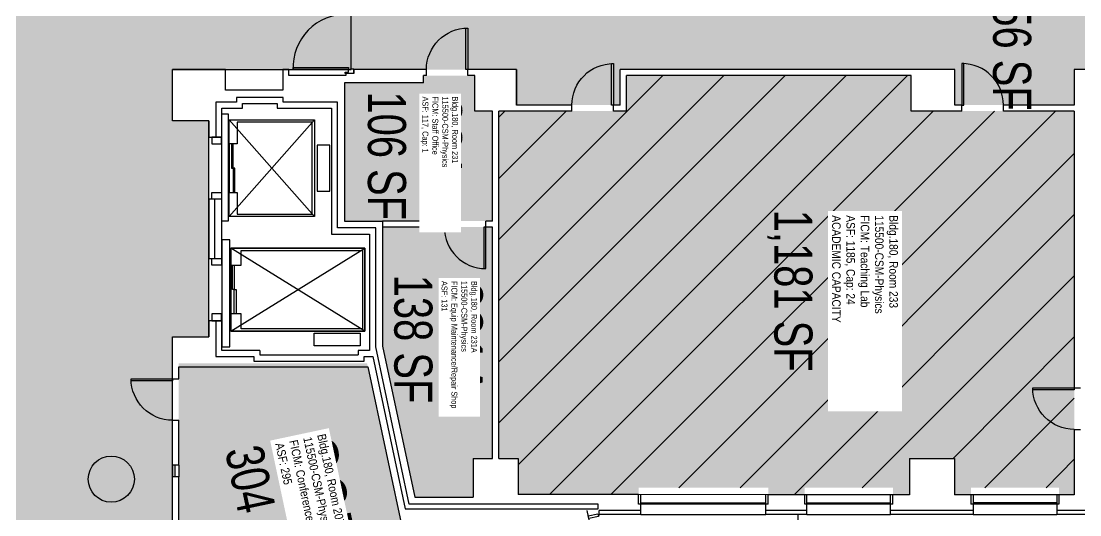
# Model space of a CAD drawing. Header units: inches. Extents: x 69211883 to 69217631, y 27675792 to 27679139.
# Drawn here: x 69215174 to 69216091, y 27677829 to 27678257 of the extents above; entities that cross this region are included whole.
import ezdxf
from ezdxf.enums import TextEntityAlignment as Align

# ---------------------------------------------------------------- set-up
doc = ezdxf.new("R2010")
doc.units = ezdxf.units.IN
doc.header["$LTSCALE"] = 0.25
doc.header["$MEASUREMENT"] = 0
doc.layers.get('0').update_dxf_attribs({"linetype": 'CONTINUOUS'})
for name, color, linetype in [('A-DOOR', 2, 'CONTINUOUS'), ('A-FLOR', 3, 'CONTINUOUS'), ('A-GLAZ', 1, 'CONTINUOUS'), ('A-IDEN-RNUM', 7, 'CONTINUOUS'), ('A-IDEN-SNUM', 4, 'CONTINUOUS'), ('A-IDEN-VNUM', 4, 'CONTINUOUS'), ('A-WALL', 5, 'CONTINUOUS'), ('AREA-TEXT', 3, 'CONTINUOUS'), ('Rooms-Capacity', 4, 'CONTINUOUS'), ('Rooms-Category-Color', 7, 'CONTINUOUS'), ('Rooms-College-Color', 7, 'CONTINUOUS'), ('Rooms-Department-Color', 7, 'CONTINUOUS'), ('Rooms-Division-Color', 7, 'CONTINUOUS'), ('Rooms-Information', 7, 'CONTINUOUS')]:
    doc.layers.add(name, color=color, linetype=linetype)
doc.styles.add('CP_AREA', font='arial.ttf', dxfattribs={"height": 15})
doc.styles.add('CP_ROOMSNUMBER', font='arial.ttf', dxfattribs={"height": 1})
doc.styles.add('CP_ROOMVNUMBER', font='arial.ttf', dxfattribs={"width": 0.85, "height": 0.075})

# ---------------------------------------------------------------- blocks, each defined once
blk = doc.blocks.new('Z08D36')
at = {"linetype": 'Continuous', "lineweight": -3}
blk.add_lwpolyline([(-18, 0), (-16.25, 0), (-16.25, 36), (-18, 36)], close=True, dxfattribs=at)
blk.add_arc((-18, 0), 36, 0, 90)

msp = doc.modelspace()

# ---------------------------------------------------------------- hatches: boundary and pattern name
at = {"layer": 'Rooms-Capacity'}
h = msp.add_hatch(dxfattribs=at)
h.set_pattern_fill('ANSI31', color=256, scale=300, style=0)
h.set_pattern_definition([(45, (0, 0), (-26.516504294, 26.516504294), [])])
h.paths.add_polyline_path([(69215853, 27677846.38), (69215821.37, 27677846.38), (69215821.37, 27677852.38), (69215709.18, 27677852.38), (69215709.18, 27677846.39), (69215604.68, 27677846.39), (69215604.68, 27677877.88), (69215587.81, 27677877.88), (69215587.82, 27678179.01), (69215698.44, 27678179.01), (69215698.44, 27678209.76), (69215945.19, 27678209.76), (69215945.19, 27678179.01), (69216086.56, 27678179.01), (69216086.56, 27677846.38), (69216073.37, 27677846.38), (69216073.37, 27677852.39), (69215997, 27677852.38), (69215997, 27677846.38), (69215982.68, 27677846.38), (69215982.68, 27677877.88), (69215943.68, 27677877.88), (69215943.69, 27677846.38), (69215929.37, 27677846.38), (69215929.37, 27677852.38), (69215853, 27677852.38), (69215853, 27677846.38)])
at = {"layer": 'Rooms-Category-Color', "true_color": 0xadadad}
for points in [[(69214987.85, 27678779.43), (69215347.22, 27678791.98), (69215381.87, 27678696.92), (69215315.18, 27678696.88), (69215315.18, 27678311.01), (69215460.06, 27678311.01), (69215460.06, 27678215.01), (69215305.22, 27678215.01), (69215305.22, 27678170.51), (69215336.69, 27678170.51), (69215336.69, 27677983.26), (69215305.22, 27677983.26), (69215305.22, 27677297.85), (69214945.8, 27677285.32), (69214909.74, 27677384.39), (69215095.56, 27677452.02), (69214860.08, 27678099.01), (69214987.85, 27678145.51)], [(69217598.56, 27678311.01), (69217407.56, 27678311.01), (69217407.56, 27678341.76), (69217288.81, 27678341.76), (69217288.81, 27678311.01), (69216194.18, 27678311.01), (69216194.18, 27678341.76), (69216091.81, 27678341.76), (69216091.81, 27678311.01), (69215567.18, 27678311.01), (69215567.18, 27678341.76), (69215477.18, 27678341.76), (69215477.18, 27678311.01), (69215460.06, 27678311.01), (69215460.06, 27678215.01), (69215603.19, 27678215.01), (69215603.19, 27678184.26), (69215693.18, 27678184.26), (69215693.18, 27678215.01), (69215983.18, 27678215.01), (69215983.18, 27678184.26), (69216086.56, 27678184.26), (69216086.56, 27678215.01), (69216217.81, 27678215.01), (69216217.81, 27678184.26), (69216323.18, 27678184.26), (69216323.18, 27678215.01), (69216613.19, 27678215.01), (69216613.18, 27678184.26), (69216701.18, 27678184.26), (69216701.18, 27678215.01), (69216737.18, 27678215.01), (69216737.18, 27678184.26), (69216827.18, 27678184.26), (69216827.18, 27678215.01), (69217115.18, 27678215.01), (69217115.18, 27678184.26), (69217327.82, 27678184.26), (69217327.82, 27678215.01), (69217495.18, 27678215.01), (69217495.18, 27678184.26), (69217571.18, 27678184.26), (69217571.18, 27678215.01), (69217598.56, 27678215.01)]]:
    msp.add_hatch(color=253, dxfattribs=at).paths.add_polyline_path(points)
at = {"layer": 'Rooms-Category-Color', "true_color": 0xfa9ba3}
for points in [[(69215522.68, 27678209.72), (69215522.68, 27678203.39), (69215454.19, 27678203.42), (69215454.19, 27678083.64), (69215582.57, 27678083.64), (69215582.57, 27678179.01), (69215567.19, 27678179.01), (69215567.19, 27678209.76)], [(69215518.58, 27677749.28), (69215310.47, 27677705.04), (69215310.47, 27677891.29), (69215310.47, 27677927.29), (69215310.47, 27677960.26), (69215473.74, 27677960.26)]]:
    msp.add_hatch(color=241, dxfattribs=at).paths.add_polyline_path(points)
at = {"layer": 'Rooms-Category-Color', "true_color": 0xe3f498}
msp.add_hatch(color=61, dxfattribs=at).paths.add_polyline_path([(69215853, 27677846.38), (69215821.37, 27677846.38), (69215821.37, 27677852.38), (69215709.18, 27677852.38), (69215709.18, 27677846.39), (69215604.68, 27677846.39), (69215604.68, 27677877.88), (69215587.81, 27677877.88), (69215587.82, 27678179.01), (69215698.44, 27678179.01), (69215698.44, 27678209.76), (69215945.19, 27678209.76), (69215945.19, 27678179.01), (69216086.56, 27678179.01), (69216086.56, 27677846.38), (69216073.37, 27677846.38), (69216073.37, 27677852.39), (69215997, 27677852.38), (69215997, 27677846.38), (69215982.68, 27677846.38), (69215982.68, 27677877.88), (69215943.68, 27677877.88), (69215943.69, 27677846.38), (69215929.37, 27677846.38), (69215929.37, 27677852.38), (69215853, 27677852.38), (69215853, 27677846.38)])
at = {"layer": 'Rooms-Category-Color', "true_color": 0xe3c5e1}
msp.add_hatch(color=254, dxfattribs=at).paths.add_polyline_path([(69215487.19, 27678078.39), (69215487.19, 27677975.15), (69215515.01, 27677844.26), (69215565.68, 27677844.26), (69215565.68, 27677877.88), (69215582.56, 27677877.88), (69215582.57, 27678078.39)])
at = {"layer": 'Rooms-College-Color', "true_color": 0xadadad}
for points in [[(69214987.85, 27678779.43), (69215347.22, 27678791.98), (69215381.87, 27678696.92), (69215315.18, 27678696.88), (69215315.18, 27678311.01), (69215460.06, 27678311.01), (69215460.06, 27678215.01), (69215305.22, 27678215.01), (69215305.22, 27678170.51), (69215336.69, 27678170.51), (69215336.69, 27677983.26), (69215305.22, 27677983.26), (69215305.22, 27677297.85), (69214945.8, 27677285.32), (69214909.74, 27677384.39), (69215095.56, 27677452.02), (69214860.08, 27678099.01), (69214987.85, 27678145.51)], [(69217598.56, 27678311.01), (69217407.56, 27678311.01), (69217407.56, 27678341.76), (69217288.81, 27678341.76), (69217288.81, 27678311.01), (69216194.18, 27678311.01), (69216194.18, 27678341.76), (69216091.81, 27678341.76), (69216091.81, 27678311.01), (69215567.18, 27678311.01), (69215567.18, 27678341.76), (69215477.18, 27678341.76), (69215477.18, 27678311.01), (69215460.06, 27678311.01), (69215460.06, 27678215.01), (69215603.19, 27678215.01), (69215603.19, 27678184.26), (69215693.18, 27678184.26), (69215693.18, 27678215.01), (69215983.18, 27678215.01), (69215983.18, 27678184.26), (69216086.56, 27678184.26), (69216086.56, 27678215.01), (69216217.81, 27678215.01), (69216217.81, 27678184.26), (69216323.18, 27678184.26), (69216323.18, 27678215.01), (69216613.19, 27678215.01), (69216613.18, 27678184.26), (69216701.18, 27678184.26), (69216701.18, 27678215.01), (69216737.18, 27678215.01), (69216737.18, 27678184.26), (69216827.18, 27678184.26), (69216827.18, 27678215.01), (69217115.18, 27678215.01), (69217115.18, 27678184.26), (69217327.82, 27678184.26), (69217327.82, 27678215.01), (69217495.18, 27678215.01), (69217495.18, 27678184.26), (69217571.18, 27678184.26), (69217571.18, 27678215.01), (69217598.56, 27678215.01)]]:
    msp.add_hatch(color=253, dxfattribs=at).paths.add_polyline_path(points)
at = {"layer": 'Rooms-College-Color', "true_color": 0xffe090}
for points in [[(69215522.68, 27678209.72), (69215522.68, 27678203.39), (69215454.19, 27678203.42), (69215454.19, 27678083.64), (69215582.57, 27678083.64), (69215582.57, 27678179.01), (69215567.19, 27678179.01), (69215567.19, 27678209.76)], [(69215853, 27677846.38), (69215821.37, 27677846.38), (69215821.37, 27677852.38), (69215709.18, 27677852.38), (69215709.18, 27677846.39), (69215604.68, 27677846.39), (69215604.68, 27677877.88), (69215587.81, 27677877.88), (69215587.82, 27678179.01), (69215698.44, 27678179.01), (69215698.44, 27678209.76), (69215945.19, 27678209.76), (69215945.19, 27678179.01), (69216086.56, 27678179.01), (69216086.56, 27677846.38), (69216073.37, 27677846.38), (69216073.37, 27677852.39), (69215997, 27677852.38), (69215997, 27677846.38), (69215982.68, 27677846.38), (69215982.68, 27677877.88), (69215943.68, 27677877.88), (69215943.69, 27677846.38), (69215929.37, 27677846.38), (69215929.37, 27677852.38), (69215853, 27677852.38), (69215853, 27677846.38)], [(69215487.19, 27678078.39), (69215487.19, 27677975.15), (69215515.01, 27677844.26), (69215565.68, 27677844.26), (69215565.68, 27677877.88), (69215582.56, 27677877.88), (69215582.57, 27678078.39)], [(69215518.58, 27677749.28), (69215310.47, 27677705.04), (69215310.47, 27677891.29), (69215310.47, 27677927.29), (69215310.47, 27677960.26), (69215473.74, 27677960.26)]]:
    msp.add_hatch(color=41, dxfattribs=at).paths.add_polyline_path(points)
at = {"layer": 'Rooms-Department-Color', "true_color": 0xacacac}
for points in [[(69214987.85, 27678779.43), (69215347.22, 27678791.98), (69215381.87, 27678696.92), (69215315.18, 27678696.88), (69215315.18, 27678311.01), (69215460.06, 27678311.01), (69215460.06, 27678215.01), (69215305.22, 27678215.01), (69215305.22, 27678170.51), (69215336.69, 27678170.51), (69215336.69, 27677983.26), (69215305.22, 27677983.26), (69215305.22, 27677297.85), (69214945.8, 27677285.32), (69214909.74, 27677384.39), (69215095.56, 27677452.02), (69214860.08, 27678099.01), (69214987.85, 27678145.51)], [(69217598.56, 27678311.01), (69217407.56, 27678311.01), (69217407.56, 27678341.76), (69217288.81, 27678341.76), (69217288.81, 27678311.01), (69216194.18, 27678311.01), (69216194.18, 27678341.76), (69216091.81, 27678341.76), (69216091.81, 27678311.01), (69215567.18, 27678311.01), (69215567.18, 27678341.76), (69215477.18, 27678341.76), (69215477.18, 27678311.01), (69215460.06, 27678311.01), (69215460.06, 27678215.01), (69215603.19, 27678215.01), (69215603.19, 27678184.26), (69215693.18, 27678184.26), (69215693.18, 27678215.01), (69215983.18, 27678215.01), (69215983.18, 27678184.26), (69216086.56, 27678184.26), (69216086.56, 27678215.01), (69216217.81, 27678215.01), (69216217.81, 27678184.26), (69216323.18, 27678184.26), (69216323.18, 27678215.01), (69216613.19, 27678215.01), (69216613.18, 27678184.26), (69216701.18, 27678184.26), (69216701.18, 27678215.01), (69216737.18, 27678215.01), (69216737.18, 27678184.26), (69216827.18, 27678184.26), (69216827.18, 27678215.01), (69217115.18, 27678215.01), (69217115.18, 27678184.26), (69217327.82, 27678184.26), (69217327.82, 27678215.01), (69217495.18, 27678215.01), (69217495.18, 27678184.26), (69217571.18, 27678184.26), (69217571.18, 27678215.01), (69217598.56, 27678215.01)]]:
    msp.add_hatch(color=253, dxfattribs=at).paths.add_polyline_path(points)
at = {"layer": 'Rooms-Department-Color', "true_color": 0xffe090}
for points in [[(69215522.68, 27678209.72), (69215522.68, 27678203.39), (69215454.19, 27678203.42), (69215454.19, 27678083.64), (69215582.57, 27678083.64), (69215582.57, 27678179.01), (69215567.19, 27678179.01), (69215567.19, 27678209.76)], [(69215853, 27677846.38), (69215821.37, 27677846.38), (69215821.37, 27677852.38), (69215709.18, 27677852.38), (69215709.18, 27677846.39), (69215604.68, 27677846.39), (69215604.68, 27677877.88), (69215587.81, 27677877.88), (69215587.82, 27678179.01), (69215698.44, 27678179.01), (69215698.44, 27678209.76), (69215945.19, 27678209.76), (69215945.19, 27678179.01), (69216086.56, 27678179.01), (69216086.56, 27677846.38), (69216073.37, 27677846.38), (69216073.37, 27677852.39), (69215997, 27677852.38), (69215997, 27677846.38), (69215982.68, 27677846.38), (69215982.68, 27677877.88), (69215943.68, 27677877.88), (69215943.69, 27677846.38), (69215929.37, 27677846.38), (69215929.37, 27677852.38), (69215853, 27677852.38), (69215853, 27677846.38)], [(69215487.19, 27678078.39), (69215487.19, 27677975.15), (69215515.01, 27677844.26), (69215565.68, 27677844.26), (69215565.68, 27677877.88), (69215582.56, 27677877.88), (69215582.57, 27678078.39)], [(69215518.58, 27677749.28), (69215310.47, 27677705.04), (69215310.47, 27677891.29), (69215310.47, 27677927.29), (69215310.47, 27677960.26), (69215473.74, 27677960.26)]]:
    msp.add_hatch(color=41, dxfattribs=at).paths.add_polyline_path(points)
at = {"layer": 'Rooms-Division-Color', "true_color": 0xadadad}
for points in [[(69214987.85, 27678779.43), (69215347.22, 27678791.98), (69215381.87, 27678696.92), (69215315.18, 27678696.88), (69215315.18, 27678311.01), (69215460.06, 27678311.01), (69215460.06, 27678215.01), (69215305.22, 27678215.01), (69215305.22, 27678170.51), (69215336.69, 27678170.51), (69215336.69, 27677983.26), (69215305.22, 27677983.26), (69215305.22, 27677297.85), (69214945.8, 27677285.32), (69214909.74, 27677384.39), (69215095.56, 27677452.02), (69214860.08, 27678099.01), (69214987.85, 27678145.51)], [(69217598.56, 27678311.01), (69217407.56, 27678311.01), (69217407.56, 27678341.76), (69217288.81, 27678341.76), (69217288.81, 27678311.01), (69216194.18, 27678311.01), (69216194.18, 27678341.76), (69216091.81, 27678341.76), (69216091.81, 27678311.01), (69215567.18, 27678311.01), (69215567.18, 27678341.76), (69215477.18, 27678341.76), (69215477.18, 27678311.01), (69215460.06, 27678311.01), (69215460.06, 27678215.01), (69215603.19, 27678215.01), (69215603.19, 27678184.26), (69215693.18, 27678184.26), (69215693.18, 27678215.01), (69215983.18, 27678215.01), (69215983.18, 27678184.26), (69216086.56, 27678184.26), (69216086.56, 27678215.01), (69216217.81, 27678215.01), (69216217.81, 27678184.26), (69216323.18, 27678184.26), (69216323.18, 27678215.01), (69216613.19, 27678215.01), (69216613.18, 27678184.26), (69216701.18, 27678184.26), (69216701.18, 27678215.01), (69216737.18, 27678215.01), (69216737.18, 27678184.26), (69216827.18, 27678184.26), (69216827.18, 27678215.01), (69217115.18, 27678215.01), (69217115.18, 27678184.26), (69217327.82, 27678184.26), (69217327.82, 27678215.01), (69217495.18, 27678215.01), (69217495.18, 27678184.26), (69217571.18, 27678184.26), (69217571.18, 27678215.01), (69217598.56, 27678215.01)]]:
    msp.add_hatch(color=253, dxfattribs=at).paths.add_polyline_path(points)
at = {"layer": 'Rooms-Division-Color', "true_color": 0xffe090}
for points in [[(69215522.68, 27678209.72), (69215522.68, 27678203.39), (69215454.19, 27678203.42), (69215454.19, 27678083.64), (69215582.57, 27678083.64), (69215582.57, 27678179.01), (69215567.19, 27678179.01), (69215567.19, 27678209.76)], [(69215853, 27677846.38), (69215821.37, 27677846.38), (69215821.37, 27677852.38), (69215709.18, 27677852.38), (69215709.18, 27677846.39), (69215604.68, 27677846.39), (69215604.68, 27677877.88), (69215587.81, 27677877.88), (69215587.82, 27678179.01), (69215698.44, 27678179.01), (69215698.44, 27678209.76), (69215945.19, 27678209.76), (69215945.19, 27678179.01), (69216086.56, 27678179.01), (69216086.56, 27677846.38), (69216073.37, 27677846.38), (69216073.37, 27677852.39), (69215997, 27677852.38), (69215997, 27677846.38), (69215982.68, 27677846.38), (69215982.68, 27677877.88), (69215943.68, 27677877.88), (69215943.69, 27677846.38), (69215929.37, 27677846.38), (69215929.37, 27677852.38), (69215853, 27677852.38), (69215853, 27677846.38)], [(69215487.19, 27678078.39), (69215487.19, 27677975.15), (69215515.01, 27677844.26), (69215565.68, 27677844.26), (69215565.68, 27677877.88), (69215582.56, 27677877.88), (69215582.57, 27678078.39)], [(69215518.58, 27677749.28), (69215310.47, 27677705.04), (69215310.47, 27677891.29), (69215310.47, 27677927.29), (69215310.47, 27677960.26), (69215473.74, 27677960.26)]]:
    msp.add_hatch(color=41, dxfattribs=at).paths.add_polyline_path(points)

# ---------------------------------------------------------------- linework, layer by layer
at = {"layer": 'A-DOOR'}
for points in [[(69215409.59, 27678216.7), (69215457.59, 27678216.7), (69215457.59, 27678214.95), (69215409.59, 27678214.95)], [(69215454.75, 27678211.51), (69215454.75, 27678212.89), (69215457.59, 27678212.89), (69215457.59, 27678214.95), (69215459.53, 27678214.95), (69215459.53, 27678215.51), (69215462.37, 27678215.51), (69215462.37, 27678211.51)]]:
    msp.add_lwpolyline(points, close=True, dxfattribs=at)
msp.add_arc((69215455.85, 27678216.72), 46.29, 89.1213, 182.12176, dxfattribs=at)
at = {"layer": 'A-FLOR'}
for p, q in [((69215428.19, 27678087.51), (69215354.19, 27678171.51)), ((69215354.19, 27678087.51), (69215428.19, 27678171.51)), ((69215354.19, 27678150.51), (69215354.19, 27678108.51)), ((69215355.69, 27677988.26), (69215471.69, 27678060.26)), ((69215471.69, 27677988.26), (69215355.69, 27678060.26)), ((69215355.69, 27678045.26), (69215355.69, 27678003.26))]:
    msp.add_line(p, q, dxfattribs=at)
for points in [[(69215347.94, 27678111.51), (69215347.94, 27678176.51), (69215353.44, 27678176.51), (69215353.44, 27678083.51), (69215347.94, 27678083.51), (69215347.94, 27678111.51)], [(69215347.94, 27678047.51), (69215347.94, 27677974.51), (69215354.94, 27677974.51), (69215354.94, 27678067.51), (69215347.94, 27678067.51), (69215347.94, 27678047.51)], [(69215847, 27677829.13), (69215847, 27677817.13), (69216331.19, 27677817.13), (69216331.19, 27677829.13)]]:
    msp.add_lwpolyline(points, dxfattribs=at)
for points in [[(69215361.19, 27678150.51), (69215354.19, 27678150.51), (69215354.19, 27678171.51), (69215428.19, 27678171.51), (69215428.19, 27678087.51), (69215354.19, 27678087.51), (69215354.19, 27678108.51), (69215361.19, 27678108.51), (69215361.19, 27678089.51), (69215426.19, 27678089.51), (69215426.19, 27678169.51), (69215361.19, 27678169.51), (69215361.19, 27678150.51)], [(69215354.19, 27678171.51), (69215428.19, 27678171.51), (69215428.19, 27678087.51), (69215354.19, 27678087.51)], [(69215339.18, 27678150.51), (69215347.44, 27678150.51), (69215347.44, 27678156.51), (69215339.18, 27678156.51)], [(69215357.69, 27678150.51), (69215356.19, 27678150.51), (69215356.19, 27678129.51), (69215357.69, 27678129.51)], [(69215430.44, 27678149.51), (69215430.44, 27678109.51), (69215441.44, 27678109.51), (69215441.44, 27678149.51)], [(69215430.44, 27678149.51), (69215430.44, 27678109.51), (69215441.44, 27678109.51), (69215441.44, 27678149.51)], [(69215359.19, 27678129.51), (69215357.69, 27678129.51), (69215357.69, 27678108.51), (69215359.19, 27678108.51)], [(69215339.18, 27678108.51), (69215347.44, 27678108.51), (69215347.44, 27678102.51), (69215339.18, 27678102.51)], [(69215471.69, 27678060.26), (69215355.69, 27678060.26), (69215355.69, 27678045.26), (69215364.69, 27678045.26), (69215364.69, 27678058.26), (69215469.69, 27678058.26), (69215469.69, 27677990.26), (69215364.69, 27677990.26), (69215364.69, 27678003.26), (69215355.69, 27678003.26), (69215355.69, 27677988.26), (69215471.69, 27677988.26)], [(69215355.69, 27678060.26), (69215471.69, 27678060.26), (69215471.69, 27677988.26), (69215355.69, 27677988.26)], [(69215339.18, 27678051.26), (69215347.44, 27678051.26), (69215347.44, 27678045.26), (69215339.18, 27678045.26)], [(69215357.19, 27678045.26), (69215358.69, 27678045.26), (69215358.69, 27678024.26), (69215357.19, 27678024.26)], [(69215358.69, 27678024.26), (69215360.19, 27678024.26), (69215360.19, 27678003.26), (69215358.69, 27678003.26)], [(69215339.18, 27677997.26), (69215347.44, 27677997.26), (69215347.44, 27678003.26), (69215339.18, 27678003.26)], [(69215427.82, 27677986.51), (69215467.82, 27677986.51), (69215467.82, 27677975.51), (69215427.82, 27677975.51)]]:
    msp.add_lwpolyline(points, close=True, dxfattribs=at)
at = {"layer": 'A-GLAZ'}
for p, q in [((69215305.22, 27677871.88), (69215305.22, 27677861.88)), ((69215307.22, 27677871.88), (69215307.22, 27677861.88)), ((69215310.47, 27677871.88), (69215310.47, 27677861.88)), ((69215821.31, 27677846.38), (69215708.93, 27677846.39)), ((69215710.93, 27677838.14), (69215710.93, 27677846.39)), ((69215819.31, 27677839.13), (69215710.93, 27677839.14)), ((69215819.31, 27677838.13), (69215710.93, 27677838.14)), ((69215819.31, 27677838.13), (69215819.31, 27677846.38)), ((69215929.31, 27677846.38), (69215852.93, 27677846.38)), ((69215854.93, 27677838.13), (69215854.93, 27677846.38)), ((69215927.31, 27677839.13), (69215854.93, 27677839.13)), ((69215927.31, 27677838.13), (69215854.93, 27677838.13)), ((69215927.31, 27677838.13), (69215927.31, 27677846.38)), ((69216073.31, 27677846.38), (69215996.93, 27677846.38)), ((69215998.93, 27677846.38), (69215998.93, 27677838.26)), ((69216071.31, 27677839.26), (69215998.93, 27677839.26)), ((69216071.31, 27677838.26), (69215998.93, 27677838.26)), ((69216071.32, 27677846.39), (69216071.31, 27677846.39)), ((69216071.31, 27677846.38), (69216071.31, 27677838.26)), ((69215723.88, 27677552.79), (69215664.37, 27677832.76)), ((69215710.93, 27677829.14), (69215819.31, 27677829.13)), ((69215854.93, 27677829.13), (69215927.31, 27677829.13)), ((69215998.93, 27677829.13), (69216071.31, 27677829.13))]:
    msp.add_line(p, q, dxfattribs=at)
for points in [[(69215342.69, 27677997.26), (69215342.69, 27677966.26), (69215375.69, 27677966.26), (69215375.69, 27677962.26), (69215471.19, 27677962.26), (69215471.19, 27677966.26), (69215478.6, 27677966.26), (69215506.71, 27677834.01), (69215673.85, 27677834.01), (69215673.85, 27677838.26), (69215510.15, 27677838.26), (69215481.19, 27677974.52), (69215481.19, 27678077.64), (69215448.19, 27678077.64), (69215448.19, 27678186.76), (69215400.94, 27678186.76), (69215400.94, 27678190.76), (69215360.44, 27678190.76), (69215360.44, 27678186.76), (69215342.69, 27678186.76), (69215342.69, 27678156.51)], [(69215341.69, 27678051.26), (69215341.69, 27678102.51)]]:
    msp.add_lwpolyline(points, dxfattribs=at)
msp.add_lwpolyline([(69215674.95, 27677828.65), (69215673.98, 27677828.44), (69215674.18, 27677827.46), (69215665.87, 27677825.69), (69215665.35, 27677828.14), (69215673.66, 27677829.9), (69215673.87, 27677828.93), (69215674.85, 27677829.13)], close=True, dxfattribs=at)
at = {"layer": 'A-WALL'}
for p, q in [((69215305.22, 27678170.51), (69215305.22, 27678215.01)), ((69215351.18, 27678215.01), (69215305.22, 27678215.01)), ((69215400.77, 27678215.01), (69215400.77, 27678197.01)), ((69215525.18, 27678215.01), (69215462.37, 27678215.01)), ((69215462.37, 27678211.51), (69215462.37, 27678215.01)), ((69215525.18, 27678209.76), (69215525.18, 27678215.01)), ((69215603.18, 27678215.01), (69215561.18, 27678215.01)), ((69215561.18, 27678209.76), (69215561.18, 27678215.01)), ((69215603.18, 27678184.26), (69215603.18, 27678215.01)), ((69215603.19, 27678215.01), (69215603.19, 27678184.26)), ((69215983.18, 27678215.01), (69215693.18, 27678215.01)), ((69215693.18, 27678184.26), (69215693.18, 27678215.01)), ((69215983.18, 27678184.26), (69215983.18, 27678215.01)), ((69216086.56, 27678215.01), (69216086.56, 27678184.26)), ((69216170.56, 27678215.01), (69216086.56, 27678215.01)), ((69215525.18, 27678209.76), (69215522.68, 27678209.76)), ((69215522.68, 27678203.39), (69215522.68, 27678209.76)), ((69215567.18, 27678209.76), (69215561.18, 27678209.76)), ((69215567.18, 27678179.01), (69215567.18, 27678209.76)), ((69215567.19, 27678179.01), (69215567.19, 27678209.76)), ((69215945.18, 27678209.76), (69215698.43, 27678209.76)), ((69215698.43, 27678179.01), (69215698.43, 27678209.76)), ((69215945.18, 27678179.01), (69215945.18, 27678209.76)), ((69215400.77, 27678197.01), (69215351.18, 27678197.01)), ((69215365.69, 27678181.51), (69215365.69, 27678185.51)), ((69215365.69, 27678185.51), (69215395.69, 27678185.51)), ((69215395.69, 27678185.51), (69215395.69, 27678181.51)), ((69215582.56, 27678179.01), (69215567.18, 27678179.01)), ((69215582.56, 27678083.64), (69215582.56, 27678179.01)), ((69215587.81, 27677877.88), (69215587.81, 27678179.01)), ((69215651.18, 27678179.01), (69215587.81, 27678179.01)), ((69215651.18, 27678184.26), (69215603.18, 27678184.26)), ((69215651.18, 27678179.01), (69215651.18, 27678184.26)), ((69215693.18, 27678184.26), (69215687.18, 27678184.26)), ((69215687.18, 27678179.01), (69215687.18, 27678184.26)), ((69215698.43, 27678179.01), (69215687.18, 27678179.01)), ((69215989.18, 27678179.01), (69215945.18, 27678179.01)), ((69215989.18, 27678184.26), (69215983.18, 27678184.26)), ((69215989.18, 27678179.01), (69215989.18, 27678184.26)), ((69216086.56, 27678184.26), (69216025.18, 27678184.26)), ((69216025.18, 27678179.01), (69216025.18, 27678184.26)), ((69216086.56, 27678179.01), (69216025.18, 27678179.01)), ((69216086.56, 27678179.01), (69216086.56, 27677939.01)), ((69215336.69, 27678170.51), (69215305.22, 27678170.51)), ((69215336.69, 27678170.51), (69215336.69, 27678156.51)), ((69215336.69, 27678156.51), (69215347.94, 27678156.51)), ((69215540.56, 27678083.64), (69215487.19, 27678083.64)), ((69215540.56, 27678078.39), (69215487.19, 27678078.39)), ((69215540.56, 27678078.39), (69215540.56, 27678083.64)), ((69215576.56, 27678078.39), (69215576.56, 27678083.64)), ((69215582.56, 27678083.64), (69215576.56, 27678083.64)), ((69215582.56, 27678078.39), (69215576.56, 27678078.39)), ((69215582.56, 27677877.88), (69215582.56, 27678078.39)), ((69215347.94, 27677997.26), (69215336.69, 27677997.26)), ((69215336.69, 27677997.26), (69215336.69, 27677983.26)), ((69215347.94, 27677975.51), (69215347.94, 27677997.26)), ((69215305.22, 27677946.88), (69215305.22, 27677983.26)), ((69215305.22, 27677983.26), (69215336.69, 27677983.26)), ((69215380.94, 27677971.51), (69215380.94, 27677967.51)), ((69215380.94, 27677967.51), (69215465.94, 27677967.51)), ((69215465.94, 27677971.51), (69215465.94, 27677967.51)), ((69215310.47, 27677946.88), (69215310.47, 27677957.26)), ((69215310.47, 27677957.26), (69215474.37, 27677957.26)), ((69215474.37, 27677957.26), (69215518.58, 27677749.28)), ((69215305.22, 27677946.88), (69215310.47, 27677946.88)), ((69216086.56, 27677939.01), (69216091.81, 27677939.01)), ((69215305.22, 27677871.88), (69215305.22, 27677910.88)), ((69215305.22, 27677910.88), (69215310.47, 27677910.88)), ((69215310.47, 27677871.88), (69215310.47, 27677910.88)), ((69216086.56, 27677903.01), (69216086.56, 27677846.38)), ((69216086.56, 27677903.01), (69216091.81, 27677903.01)), ((69215565.68, 27677877.88), (69215582.56, 27677877.88)), ((69215565.68, 27677877.88), (69215565.68, 27677844.26)), ((69215587.81, 27677877.88), (69215604.68, 27677877.88)), ((69215604.68, 27677877.88), (69215604.68, 27677846.39)), ((69215943.68, 27677877.88), (69215982.68, 27677877.88)), ((69215943.68, 27677877.88), (69215943.68, 27677846.38)), ((69215982.68, 27677877.88), (69215982.68, 27677846.38)), ((69215310.47, 27677871.88), (69215305.22, 27677871.88)), ((69215305.22, 27677822.88), (69215305.22, 27677861.88)), ((69215310.47, 27677861.88), (69215305.22, 27677861.88)), ((69215310.47, 27677822.88), (69215310.47, 27677861.88)), ((69215708.93, 27677846.39), (69215604.68, 27677846.39)), ((69215708.93, 27677838.14), (69215708.93, 27677846.39)), ((69215710.93, 27677838.14), (69215708.93, 27677838.14)), ((69215710.93, 27677829.14), (69215710.93, 27677838.14)), ((69215821.31, 27677838.13), (69215819.31, 27677838.13)), ((69215819.31, 27677829.13), (69215819.31, 27677838.13)), ((69215852.93, 27677846.38), (69215821.31, 27677846.38)), ((69215821.31, 27677838.13), (69215821.31, 27677846.38)), ((69215852.93, 27677838.13), (69215852.93, 27677846.38)), ((69215854.93, 27677838.13), (69215852.93, 27677838.13)), ((69215854.93, 27677829.13), (69215854.93, 27677838.13)), ((69215929.31, 27677838.13), (69215927.31, 27677838.13)), ((69215927.31, 27677829.13), (69215927.31, 27677838.13)), ((69215943.68, 27677846.38), (69215929.31, 27677846.38)), ((69215929.31, 27677838.13), (69215929.31, 27677846.38)), ((69215996.93, 27677846.38), (69215982.68, 27677846.38)), ((69215996.93, 27677846.38), (69215996.93, 27677838.26)), ((69215998.93, 27677838.26), (69215996.93, 27677838.26)), ((69215998.93, 27677838.26), (69215998.93, 27677829.13)), ((69216073.31, 27677838.26), (69216071.31, 27677838.26)), ((69216071.31, 27677838.26), (69216071.31, 27677829.13)), ((69216086.56, 27677846.38), (69216073.31, 27677846.38)), ((69216073.31, 27677846.38), (69216073.31, 27677838.26)), ((69215710.93, 27677832.76), (69215674.85, 27677832.76)), ((69215674.85, 27677829.13), (69215674.85, 27677832.76)), ((69215710.93, 27677829.13), (69215674.85, 27677829.13)), ((69215854.93, 27677832.76), (69215819.31, 27677832.76)), ((69215854.93, 27677829.13), (69215819.31, 27677829.13)), ((69215998.93, 27677832.76), (69215927.31, 27677832.76)), ((69215998.93, 27677829.13), (69215927.31, 27677829.13)), ((69216106.93, 27677832.76), (69216071.31, 27677832.76)), ((69216106.93, 27677829.13), (69216071.31, 27677829.13))]:
    msp.add_line(p, q, dxfattribs=at)
for points in [[(69215305.47, 27677297.86), (69215305.22, 27677983.26), (69215336.69, 27677983.26), (69215336.69, 27678170.51), (69215305.22, 27678170.51), (69215305.22, 27678215.01), (69215460.06, 27678215.01), (69215460.06, 27678311.01), (69215315.18, 27678311.01), (69215315.18, 27678696.88), (69215381.88, 27678696.88)], [(69215351.18, 27678197.01), (69215351.18, 27678215.01)], [(69215462.37, 27678211.51), (69215455.31, 27678211.51), (69215455.31, 27678209.89), (69215406.02, 27678209.89), (69215406.02, 27678215.01), (69215400.77, 27678215.01), (69215400.77, 27678215.01)], [(69215522.68, 27678203.39), (69215454.19, 27678203.39), (69215454.19, 27678083.64), (69215487.19, 27678083.64), (69215487.19, 27677975.15), (69215515.01, 27677844.26), (69215565.68, 27677844.26)], [(69215347.94, 27678156.51), (69215347.94, 27678181.51), (69215365.69, 27678181.51)], [(69215395.69, 27678181.51), (69215442.94, 27678181.51), (69215442.94, 27678072.39), (69215475.94, 27678072.39), (69215475.94, 27677971.51), (69215465.94, 27677971.51)], [(69215380.94, 27677971.51), (69215347.94, 27677971.51), (69215347.94, 27677997.26)]]:
    msp.add_lwpolyline(points, dxfattribs=at)
msp.add_lwpolyline([(69215336.69, 27678051.26), (69215347.94, 27678051.26), (69215347.94, 27678102.51), (69215336.69, 27678102.51)], close=True, dxfattribs=at)
msp.add_circle((69215252.09, 27677859.88), 20, dxfattribs=at)

# ---------------------------------------------------------------- block references
at = {"layer": 'A-DOOR', "xscale": -1}
for p in [(69215543.18, 27678215.01), (69215669.18, 27678184.26)]:
    msp.add_blockref('Z08D36', p, dxfattribs=at)
at = {"layer": 'A-DOOR'}
msp.add_blockref('Z08D36', (69216007.18, 27678184.26), dxfattribs=at)
at = {"layer": 'A-DOOR', "rotation": 180}
msp.add_blockref('Z08D36', (69215558.56, 27678078.39), dxfattribs=at)
at = {"layer": 'A-DOOR', "xscale": -1, "rotation": 90}
for p in [(69215305.22, 27677928.88), (69216086.56, 27677921.01)]:
    msp.add_blockref('Z08D36', p, dxfattribs=at)

# ---------------------------------------------------------------- texts
at = {"layer": 'A-IDEN-RNUM', "style": 'CP_ROOMSNUMBER'}
for s, p in [('0231-00', (69215534.04, 27678153.92)), ('0233-00', (69215898.39, 27678035.07)), ('0231-A0', (69215552.06, 27677979.68)), ('0207-00', (69215425.98, 27677843.26))]:
    msp.add_text(s, height=1, dxfattribs=at).set_placement(p, align=Align.MIDDLE)
at = {"layer": 'A-IDEN-SNUM', "style": 'CP_ROOMSNUMBER'}
for s, p in [('1800023100', (69215534.04, 27678153.92)), ('1800023300', (69215898.39, 27678035.07)), ('18000231A0', (69215552.06, 27677979.68)), ('1800020700', (69215425.98, 27677843.26))]:
    msp.add_text(s, height=1, dxfattribs=at).set_placement(p, align=Align.MIDDLE)
at = {"layer": 'A-IDEN-VNUM', "style": 'CP_ROOMVNUMBER', "width": 0.85}
for s, height, rotation, p in [('231', 36, 270, (69215537.91, 27678155.98)), ('233', 52, 270, (69215902.26, 27678037.13)), ('231A', 36, 270, (69215555.93, 27677981.74)), ('207', 52, 282, (69215429.86, 27677845.32))]:
    msp.add_text(s, height=height, rotation=rotation, dxfattribs=at).set_placement(p, align=Align.MIDDLE)
at = {"layer": 'AREA-TEXT', "style": 'CP_AREA', "width": 0.75}
for s, rotation, p in [('1,656 SF', 270, (69216032.74, 27678249.49)), ('106 SF', 270, (69215490.96, 27678140.29)), ('1,181 SF', 270, (69215843.14, 27678023.27)), ('138 SF', 270, (69215513.82, 27677981.37)), ('304 SF', 282, (69215378.18, 27677833.63))]:
    msp.add_text(s, height=33, rotation=rotation, dxfattribs=at).set_placement(p, align=Align.MIDDLE_CENTER)

# ---------------------------------------------------------------- next in the draw order: texts
at = {"layer": 'Rooms-Information', "attachment_point": 7, "style": 'CP_ROOMVNUMBER', "bg_fill": 3, "box_fill_scale": 1.5, "bg_fill_color": 256, "bg_fill_true_color": 13158600, "bg_fill_transparency": 0}
for s, insert, char_height, width, rotation in [('Bldg.180, Room 231^M^J115500-CSM-Physics^M^JFICM: Staff Office^M^JASF: 117, Cap: 1', (69215520.16, 27678191.64), 5.1429, 115.2, 270), ('Bldg.180, Room 233^M^J115500-CSM-Physics^M^JFICM: Teaching Lab^M^JASF: 1185, Cap: 24^M^JACADEMIC CAPACITY', (69215876.61, 27678088.64), 7.42857, 166.4, 270), ('Bldg.180, Room 231A^M^J115500-CSM-Physics^M^JFICM: Equip Maintenance/Repair Shop^M^JASF: 131', (69215538.17, 27678031.69), 5.1429, 115.2, 270), ('Bldg.180, Room 207^M^J115500-CSM-Physics^M^JFICM: Conference Room^M^JASF: 295', (69215394.04, 27677890.37), 7.4286, 166.4, 282)]:
    msp.add_mtext(s, dxfattribs=dict(at, insert=insert, char_height=char_height, width=width, rotation=rotation))

doc.saveas('drawing.dxf')
